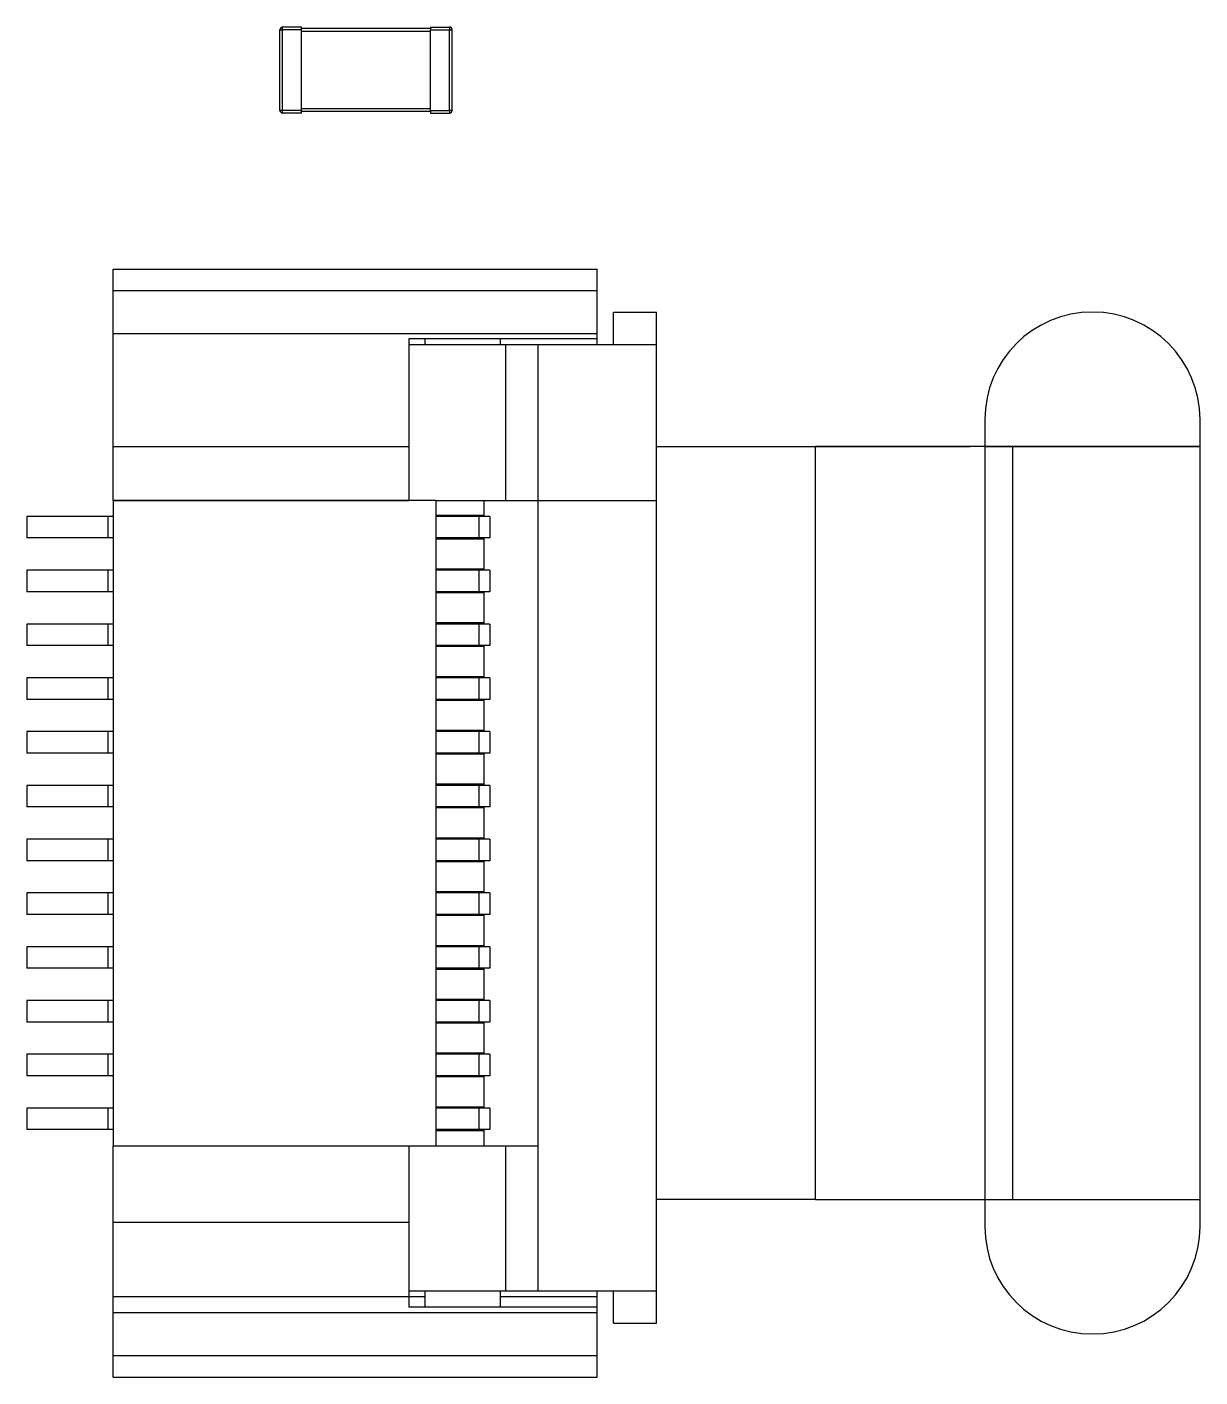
# Model space of a CAD drawing. Header units: millimetres. Extents: x 5 to 292, y 5 to 205.
# Drawn here: x 100.46 to 111.36, y 102.08 to 114.63 of the extents above; entities that cross this region are included whole.
import ezdxf

# ---------------------------------------------------------------- set-up
doc = ezdxf.new("R2010")
doc.units = ezdxf.units.MM

msp = doc.modelspace()

# ---------------------------------------------------------------- linework, layer by layer
at = {"color": 7, "linetype": 'Continuous', "lineweight": 25}
for p, q in [((102.815, 113.857), (102.815, 114.607)), ((102.815, 114.607), (102.84, 114.607)), ((102.84, 114.607), (102.84, 114.632)), ((103.015, 114.632), (102.84, 114.632)), ((103.015, 114.607), (102.84, 114.607)), ((102.84, 113.857), (102.84, 114.607)), ((103.015, 114.607), (103.015, 114.632)), ((104.215, 114.617), (103.015, 114.617)), ((103.015, 113.857), (103.015, 114.607)), ((104.215, 114.592), (103.015, 114.592)), ((104.215, 114.632), (104.39, 114.632)), ((104.215, 114.632), (104.215, 114.607)), ((104.215, 114.607), (104.39, 114.607)), ((104.215, 113.857), (104.215, 114.607)), ((104.39, 114.632), (104.39, 114.607)), ((104.39, 113.857), (104.39, 114.607)), ((104.39, 114.607), (104.415, 114.607)), ((104.415, 113.857), (104.415, 114.607)), ((102.84, 113.857), (102.815, 113.857)), ((103.015, 113.857), (102.84, 113.857)), ((102.84, 113.832), (102.84, 113.857)), ((103.015, 113.832), (102.84, 113.832)), ((104.215, 113.872), (103.015, 113.872)), ((103.015, 113.832), (103.015, 113.857)), ((104.215, 113.847), (103.015, 113.847)), ((104.215, 113.857), (104.39, 113.857)), ((104.215, 113.857), (104.215, 113.832)), ((104.215, 113.832), (104.39, 113.832)), ((104.415, 113.857), (104.39, 113.857)), ((104.39, 113.857), (104.39, 113.832)), ((101.264, 112.182), (101.264, 112.382)), ((101.264, 112.382), (105.764, 112.382)), ((105.764, 112.182), (105.764, 112.382)), ((101.264, 112.182), (105.764, 112.182)), ((101.264, 111.782), (101.264, 112.182)), ((105.764, 111.782), (105.764, 112.182)), ((105.914, 111.982), (106.314, 111.982)), ((105.914, 111.682), (105.914, 111.982)), ((106.314, 111.682), (106.314, 111.982)), ((101.264, 111.782), (105.764, 111.782)), ((101.264, 110.732), (101.264, 111.782)), ((104.014, 111.732), (104.014, 110.732)), ((105.764, 111.732), (104.014, 111.732)), ((104.164, 111.682), (104.164, 111.732)), ((104.864, 111.682), (104.864, 111.732)), ((105.764, 111.732), (105.764, 111.782)), ((105.764, 111.682), (105.764, 111.732)), ((104.014, 111.682), (104.914, 111.682)), ((104.914, 110.232), (104.914, 111.682)), ((104.914, 111.682), (105.214, 111.682)), ((105.214, 110.232), (105.214, 111.682)), ((105.214, 111.682), (106.314, 111.682)), ((105.914, 111.682), (106.314, 111.682)), ((106.314, 110.232), (106.314, 111.682)), ((109.365, 110.982), (109.365, 103.482)), ((111.365, 103.482), (111.365, 110.982)), ((101.264, 110.732), (104.014, 110.732)), ((101.264, 110.232), (101.264, 110.732)), ((104.014, 110.732), (104.014, 110.232)), ((106.314, 110.732), (107.792, 110.732)), ((107.792, 103.732), (107.792, 110.732)), ((109.365, 110.732), (109.532, 110.732)), ((109.624, 103.732), (109.624, 110.732)), ((101.264, 110.232), (101.264, 104.232)), ((104.264, 110.232), (101.264, 110.232)), ((101.264, 110.232), (104.014, 110.232)), ((104.264, 110.232), (104.264, 104.232)), ((104.264, 110.232), (104.91, 110.232)), ((104.714, 110.092), (104.714, 110.232)), ((104.91, 110.232), (105.214, 110.232)), ((105.214, 104.232), (105.214, 110.232)), ((105.214, 110.232), (106.314, 110.232)), ((106.314, 102.882), (106.314, 110.232)), ((100.464, 110.082), (100.464, 109.882)), ((101.214, 110.082), (100.464, 110.082)), ((101.214, 110.082), (101.214, 109.882)), ((101.264, 110.082), (101.214, 110.082)), ((104.714, 110.092), (104.264, 110.092)), ((104.664, 110.082), (104.264, 110.082)), ((104.664, 110.082), (104.664, 109.882)), ((104.764, 110.082), (104.664, 110.082)), ((104.714, 110.082), (104.714, 110.092)), ((104.764, 110.082), (104.764, 109.882)), ((101.214, 109.882), (100.464, 109.882)), ((101.264, 109.882), (101.214, 109.882)), ((104.664, 109.882), (104.264, 109.882)), ((104.714, 109.872), (104.264, 109.872)), ((104.764, 109.882), (104.664, 109.882)), ((104.714, 109.872), (104.714, 109.882)), ((104.714, 109.592), (104.714, 109.872)), ((100.464, 109.582), (100.464, 109.382)), ((101.214, 109.582), (100.464, 109.582)), ((101.214, 109.582), (101.214, 109.382)), ((101.264, 109.582), (101.214, 109.582)), ((104.714, 109.592), (104.264, 109.592)), ((104.664, 109.582), (104.264, 109.582)), ((104.664, 109.582), (104.664, 109.382)), ((104.764, 109.582), (104.664, 109.582)), ((104.714, 109.582), (104.714, 109.592)), ((104.764, 109.582), (104.764, 109.382)), ((101.214, 109.382), (100.464, 109.382)), ((101.264, 109.382), (101.214, 109.382)), ((104.664, 109.382), (104.264, 109.382)), ((104.714, 109.372), (104.264, 109.372)), ((104.764, 109.382), (104.664, 109.382)), ((104.714, 109.372), (104.714, 109.382)), ((104.714, 109.092), (104.714, 109.372)), ((100.464, 109.082), (100.464, 108.882)), ((101.214, 109.082), (100.464, 109.082)), ((101.214, 109.082), (101.214, 108.882)), ((101.264, 109.082), (101.214, 109.082)), ((104.714, 109.092), (104.264, 109.092)), ((104.664, 109.082), (104.264, 109.082)), ((104.664, 109.082), (104.664, 108.882)), ((104.764, 109.082), (104.664, 109.082)), ((104.714, 109.082), (104.714, 109.092)), ((104.764, 109.082), (104.764, 108.882)), ((101.214, 108.882), (100.464, 108.882)), ((101.264, 108.882), (101.214, 108.882)), ((104.664, 108.882), (104.264, 108.882)), ((104.714, 108.872), (104.264, 108.872)), ((104.764, 108.882), (104.664, 108.882)), ((104.714, 108.872), (104.714, 108.882)), ((104.714, 108.592), (104.714, 108.872)), ((100.464, 108.582), (100.464, 108.382)), ((101.214, 108.582), (100.464, 108.582)), ((101.214, 108.582), (101.214, 108.382)), ((101.264, 108.582), (101.214, 108.582)), ((104.714, 108.592), (104.264, 108.592)), ((104.664, 108.582), (104.264, 108.582)), ((104.664, 108.582), (104.664, 108.382)), ((104.764, 108.582), (104.664, 108.582)), ((104.714, 108.582), (104.714, 108.592)), ((104.764, 108.582), (104.764, 108.382)), ((101.214, 108.382), (100.464, 108.382)), ((101.264, 108.382), (101.214, 108.382)), ((104.664, 108.382), (104.264, 108.382)), ((104.714, 108.372), (104.264, 108.372)), ((104.764, 108.382), (104.664, 108.382)), ((104.714, 108.372), (104.714, 108.382)), ((104.714, 108.092), (104.714, 108.372)), ((100.464, 108.082), (100.464, 107.882)), ((101.214, 108.082), (100.464, 108.082)), ((101.214, 108.082), (101.214, 107.882)), ((101.264, 108.082), (101.214, 108.082)), ((104.714, 108.092), (104.264, 108.092)), ((104.664, 108.082), (104.264, 108.082)), ((104.664, 108.082), (104.664, 107.882)), ((104.764, 108.082), (104.664, 108.082)), ((104.714, 108.082), (104.714, 108.092)), ((104.764, 108.082), (104.764, 107.882)), ((101.214, 107.882), (100.464, 107.882)), ((101.264, 107.882), (101.214, 107.882)), ((104.664, 107.882), (104.264, 107.882)), ((104.714, 107.872), (104.264, 107.872)), ((104.764, 107.882), (104.664, 107.882)), ((104.714, 107.872), (104.714, 107.882)), ((104.714, 107.592), (104.714, 107.872)), ((100.464, 107.582), (100.464, 107.382)), ((101.214, 107.582), (100.464, 107.582)), ((101.214, 107.582), (101.214, 107.382)), ((101.264, 107.582), (101.214, 107.582)), ((104.714, 107.592), (104.264, 107.592)), ((104.664, 107.582), (104.264, 107.582)), ((104.664, 107.582), (104.664, 107.382)), ((104.764, 107.582), (104.664, 107.582)), ((104.714, 107.582), (104.714, 107.592)), ((104.764, 107.582), (104.764, 107.382)), ((101.214, 107.382), (100.464, 107.382)), ((101.264, 107.382), (101.214, 107.382)), ((104.664, 107.382), (104.264, 107.382)), ((104.714, 107.372), (104.264, 107.372)), ((104.764, 107.382), (104.664, 107.382)), ((104.714, 107.372), (104.714, 107.382)), ((104.714, 107.092), (104.714, 107.372)), ((100.464, 107.082), (100.464, 106.882)), ((101.214, 107.082), (100.464, 107.082)), ((101.214, 107.082), (101.214, 106.882)), ((101.264, 107.082), (101.214, 107.082)), ((104.714, 107.092), (104.264, 107.092)), ((104.664, 107.082), (104.264, 107.082)), ((104.664, 107.082), (104.664, 106.882)), ((104.764, 107.082), (104.664, 107.082)), ((104.714, 107.082), (104.714, 107.092)), ((104.764, 107.082), (104.764, 106.882)), ((101.214, 106.882), (100.464, 106.882)), ((101.264, 106.882), (101.214, 106.882)), ((104.664, 106.882), (104.264, 106.882)), ((104.714, 106.872), (104.264, 106.872)), ((104.764, 106.882), (104.664, 106.882)), ((104.714, 106.872), (104.714, 106.882)), ((104.714, 106.592), (104.714, 106.872)), ((100.464, 106.582), (100.464, 106.382)), ((101.214, 106.582), (100.464, 106.582)), ((101.214, 106.582), (101.214, 106.382)), ((101.264, 106.582), (101.214, 106.582)), ((104.714, 106.592), (104.264, 106.592)), ((104.664, 106.582), (104.264, 106.582)), ((104.664, 106.582), (104.664, 106.382)), ((104.764, 106.582), (104.664, 106.582)), ((104.714, 106.582), (104.714, 106.592)), ((104.764, 106.582), (104.764, 106.382)), ((101.214, 106.382), (100.464, 106.382)), ((101.264, 106.382), (101.214, 106.382)), ((104.664, 106.382), (104.264, 106.382)), ((104.714, 106.372), (104.264, 106.372)), ((104.764, 106.382), (104.664, 106.382)), ((104.714, 106.372), (104.714, 106.382)), ((104.714, 106.092), (104.714, 106.372)), ((100.464, 106.082), (100.464, 105.882)), ((101.214, 106.082), (100.464, 106.082)), ((101.214, 106.082), (101.214, 105.882)), ((101.264, 106.082), (101.214, 106.082)), ((104.714, 106.092), (104.264, 106.092)), ((104.664, 106.082), (104.264, 106.082)), ((104.664, 106.082), (104.664, 105.882)), ((104.764, 106.082), (104.664, 106.082)), ((104.714, 106.082), (104.714, 106.092)), ((104.764, 106.082), (104.764, 105.882)), ((101.214, 105.882), (100.464, 105.882)), ((101.264, 105.882), (101.214, 105.882)), ((104.664, 105.882), (104.264, 105.882)), ((104.714, 105.872), (104.264, 105.872)), ((104.764, 105.882), (104.664, 105.882)), ((104.714, 105.872), (104.714, 105.882)), ((104.714, 105.592), (104.714, 105.872)), ((100.464, 105.582), (100.464, 105.382)), ((101.214, 105.582), (100.464, 105.582)), ((101.214, 105.582), (101.214, 105.382)), ((101.264, 105.582), (101.214, 105.582)), ((104.714, 105.592), (104.264, 105.592)), ((104.664, 105.582), (104.264, 105.582)), ((104.664, 105.582), (104.664, 105.382)), ((104.764, 105.582), (104.664, 105.582)), ((104.714, 105.582), (104.714, 105.592)), ((104.764, 105.582), (104.764, 105.382)), ((101.214, 105.382), (100.464, 105.382)), ((101.264, 105.382), (101.214, 105.382)), ((104.664, 105.382), (104.264, 105.382)), ((104.714, 105.372), (104.264, 105.372)), ((104.764, 105.382), (104.664, 105.382)), ((104.714, 105.372), (104.714, 105.382)), ((104.714, 105.092), (104.714, 105.372)), ((100.464, 105.082), (100.464, 104.882)), ((101.214, 105.082), (100.464, 105.082)), ((101.214, 105.082), (101.214, 104.882)), ((101.264, 105.082), (101.214, 105.082)), ((104.714, 105.092), (104.264, 105.092)), ((104.664, 105.082), (104.264, 105.082)), ((104.664, 105.082), (104.664, 104.882)), ((104.764, 105.082), (104.664, 105.082)), ((104.714, 105.082), (104.714, 105.092)), ((104.764, 105.082), (104.764, 104.882)), ((101.214, 104.882), (100.464, 104.882)), ((101.264, 104.882), (101.214, 104.882)), ((104.664, 104.882), (104.264, 104.882)), ((104.714, 104.872), (104.264, 104.872)), ((104.764, 104.882), (104.664, 104.882)), ((104.714, 104.872), (104.714, 104.882)), ((104.714, 104.592), (104.714, 104.872)), ((100.464, 104.582), (100.464, 104.382)), ((101.214, 104.582), (100.464, 104.582)), ((101.214, 104.582), (101.214, 104.382)), ((101.264, 104.582), (101.214, 104.582)), ((104.714, 104.592), (104.264, 104.592)), ((104.664, 104.582), (104.264, 104.582)), ((104.664, 104.582), (104.664, 104.382)), ((104.764, 104.582), (104.664, 104.582)), ((104.714, 104.582), (104.714, 104.592)), ((104.764, 104.582), (104.764, 104.382)), ((101.214, 104.382), (100.464, 104.382)), ((101.264, 104.382), (101.214, 104.382)), ((104.664, 104.382), (104.264, 104.382)), ((104.714, 104.372), (104.264, 104.372)), ((104.764, 104.382), (104.664, 104.382)), ((104.714, 104.372), (104.714, 104.382)), ((104.714, 104.232), (104.714, 104.372)), ((101.264, 104.232), (104.264, 104.232)), ((101.264, 104.232), (104.014, 104.232)), ((101.264, 103.522), (101.264, 104.232)), ((104.014, 104.232), (104.014, 103.522)), ((104.264, 104.232), (104.91, 104.232)), ((104.91, 104.232), (105.214, 104.232)), ((104.914, 102.882), (104.914, 104.232)), ((105.214, 102.882), (105.214, 104.232)), ((107.792, 103.732), (106.314, 103.732)), ((101.264, 102.832), (101.264, 103.522)), ((101.264, 103.522), (104.014, 103.522)), ((104.014, 103.522), (104.014, 102.832)), ((101.264, 102.832), (104.014, 102.832)), ((101.264, 102.682), (101.264, 102.832)), ((104.014, 102.882), (104.914, 102.882)), ((104.014, 102.832), (104.014, 102.732)), ((104.014, 102.832), (104.164, 102.832)), ((104.164, 102.732), (104.164, 102.882)), ((104.864, 102.732), (104.864, 102.882)), ((104.864, 102.832), (105.764, 102.832)), ((104.914, 102.882), (105.214, 102.882)), ((105.214, 102.882), (106.314, 102.882)), ((105.764, 102.832), (105.764, 102.882)), ((105.764, 102.732), (105.764, 102.832)), ((105.914, 102.582), (105.914, 102.882)), ((106.314, 102.582), (106.314, 102.882)), ((101.264, 102.682), (105.764, 102.682)), ((101.264, 102.282), (101.264, 102.682)), ((105.764, 102.732), (104.014, 102.732)), ((105.764, 102.682), (105.764, 102.732)), ((105.764, 102.282), (105.764, 102.682)), ((105.914, 102.582), (106.314, 102.582)), ((101.264, 102.282), (105.764, 102.282)), ((101.264, 102.082), (101.264, 102.282)), ((105.764, 102.082), (105.764, 102.282)), ((101.264, 102.082), (105.764, 102.082))]:
    msp.add_line(p, q, dxfattribs=at)
at = {"color": 7, "linetype": 'Continuous', "lineweight": 25, "flags": 128}
for points in [[(109.624, 110.732), (109.49, 110.732), (109.321, 110.732), (109.119, 110.732), (108.889, 110.732), (108.635, 110.732), (108.364, 110.732), (108.081, 110.732), (107.792, 110.732)], [(107.792, 110.732), (108.067, 110.732), (108.336, 110.732), (108.593, 110.732), (108.834, 110.732), (109.052, 110.732), (109.228, 110.732)], [(109.532, 110.732), (109.666, 110.732), (109.836, 110.732), (110.038, 110.732), (110.268, 110.732), (110.521, 110.732), (110.792, 110.732), (111.075, 110.732), (111.365, 110.732)], [(111.365, 110.732), (111.09, 110.732), (110.821, 110.732), (110.563, 110.732), (110.323, 110.732), (110.104, 110.732), (109.913, 110.732), (109.751, 110.732), (109.624, 110.732)], [(107.792, 103.732), (108.081, 103.732), (108.364, 103.732), (108.635, 103.732), (108.889, 103.732), (109.119, 103.732), (109.321, 103.732), (109.49, 103.732), (109.624, 103.732)], [(109.624, 103.732), (109.751, 103.732), (109.913, 103.732), (110.104, 103.732), (110.323, 103.732), (110.563, 103.732), (110.821, 103.732), (111.09, 103.732), (111.365, 103.732)]]:
    msp.add_lwpolyline(points, dxfattribs=at)
at = {"color": 7, "linetype": 'Continuous', "lineweight": 25}
for centre, radius, start, end in [((102.84, 114.607), 0.025, 90, 180), ((104.39, 114.607), 0.025, 0, 90), ((102.84, 113.857), 0.025, 180, 270), ((104.39, 113.857), 0.025, 270, 0), ((110.365, 110.982), 1, 0, 180), ((110.365, 103.482), 1, 180, 0)]:
    msp.add_arc(centre, radius, start, end, dxfattribs=at)

doc.saveas('drawing.dxf')
